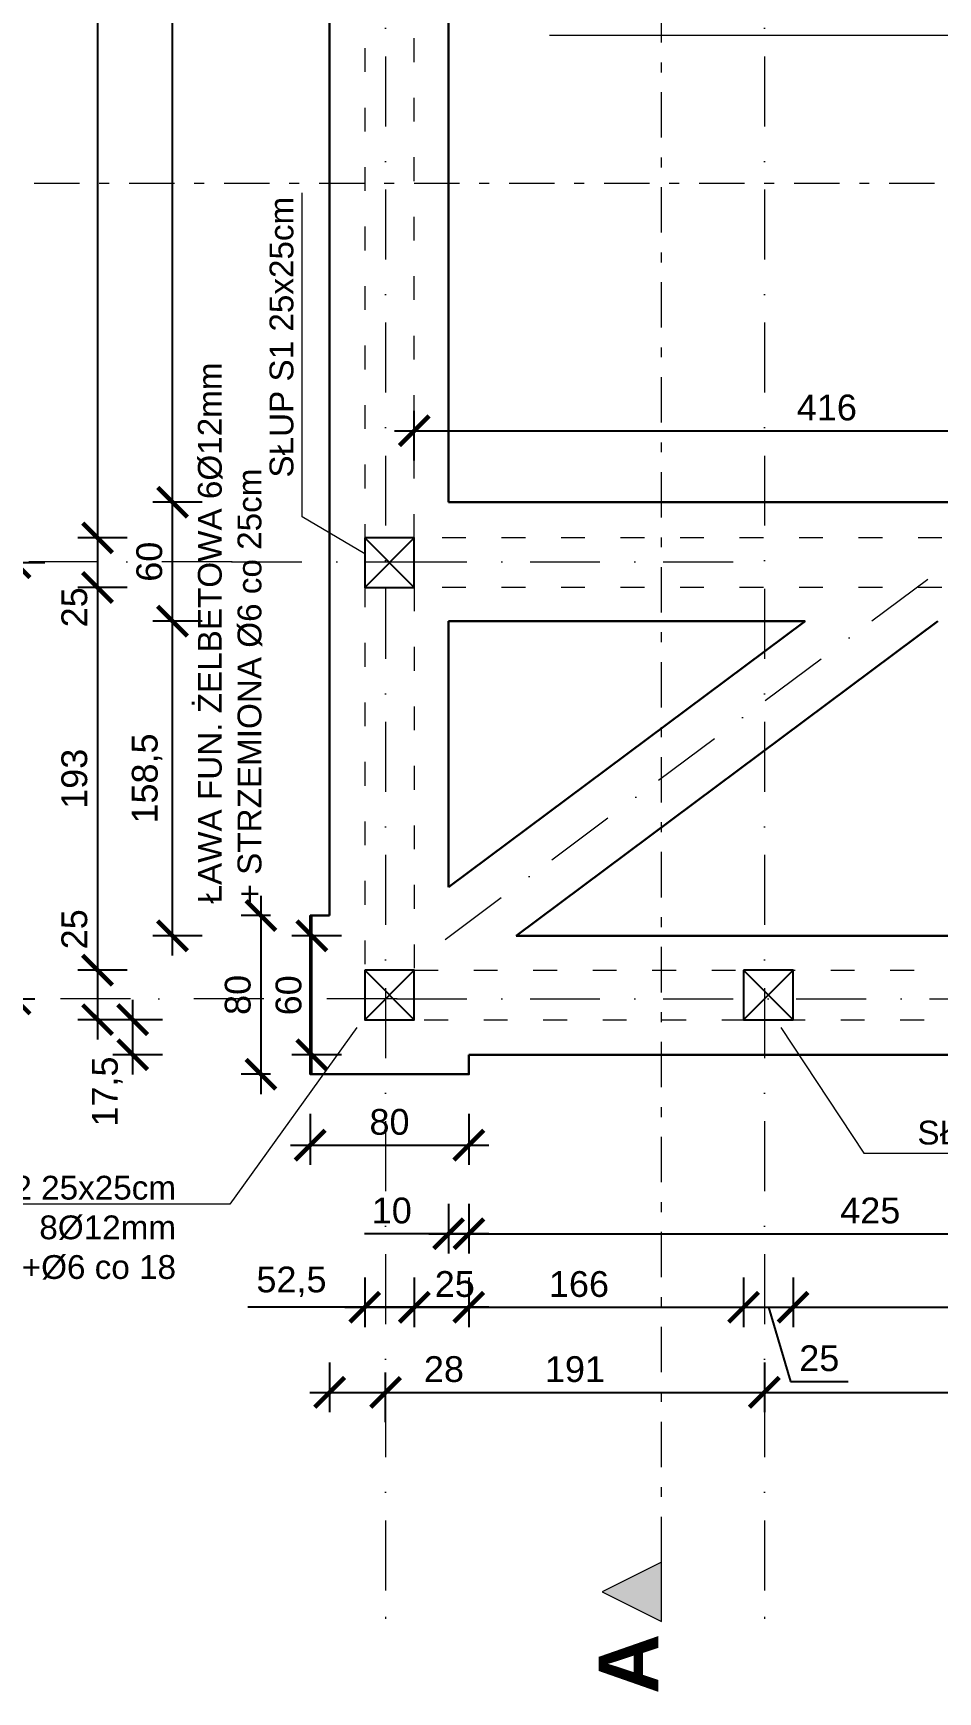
# Model space of a CAD drawing. Header units: millimetres. Extents: x 4647 to 73915, y -13612 to -8141.
# Drawn here: x 6111 to 6567, y -11714 to -10878 of the extents above; entities that cross this region are included whole.
import ezdxf
from ezdxf.enums import TextEntityAlignment as Align

# ---------------------------------------------------------------- set-up
doc = ezdxf.new("R2010")
doc.units = ezdxf.units.MM
for name, pattern in [('ACAD_ISO03W100', [30, 12, -18]), ('Kropki i Kreski', [67.027776, 35.277777, -17.638888, 0, -14.111111]), ('Przerywana podwójnie', [47.9, 22.9, -10, 5, -10])]:
    doc.linetypes.add(name, pattern=pattern)
for name, color, linetype, lineweight in [('a_beton_c', 3, 'ACAD_ISO03W100', 25), ('a_murowane_b', 20, 'Continuous', 30), ('a_murowane_c', 20, 'ACAD_ISO03W100', 13), ('a_opisy', 252, 'Continuous', 9), ('a_wymiary', 250, 'Continuous', 9), ('Konstrukcja - Siatka mod_Nr_Pióra__1', 7, 'Continuous', 5), ('Konstrukcja - Siatka mod_Nr_Pióra__7', 7, 'Continuous', 35), ('Znaczniki - Przekroje_Nr_Pióra__1', 7, 'Continuous', 5)]:
    doc.layers.add(name, color=color, linetype=linetype, lineweight=lineweight)
doc.layers.add('Konstrukcja - Siatka mod', color=7, linetype='Continuous')
doc.layers.add('Znaczniki - Przekroje', color=7, linetype='Continuous')
doc.layers.add('Konstrukcja - Siatka mod_Nr_Pióra__4', color=7, linetype='Continuous', lineweight=5, true_color=0x029e21)
doc.layers.add('Znaczniki - Przekroje_Nr_Pióra__5', color=7, linetype='Continuous', lineweight=5, true_color=0x40a5ff)
doc.styles.add('GENERATED_STYLE_1', font='arialbd.ttf')
doc.styles.get("Standard").update_dxf_attribs({"font": 'arial.ttf'})
doc.dimstyles.new('1-100', dxfattribs={"dimtxt": 13, "dimasz": 15, "dimexe": 10, "dimexo": 20, "dimgap": 5, "dimtad": 1, "dimdec": 1, "dimrnd": 0.5, "dimtxsty": 'Standard', "dimblk": 'ARCHTICK', "dimcen": 0.09, "dimdle": 10, "dimadec": 0, "dimazin": 0, "dimtfac": 1, "dimtdec": 1, "dimtofl": 0, "dimtmove": 0, "dimatfit": 3, "dimfxl": 10, "dimfxlon": 1, "dimtolj": 1, "dimtzin": 0, "dimarcsym": 0})

# ---------------------------------------------------------------- blocks, each defined once
blk = doc.blocks.new('Standardowy znacznik siatki_2')
at = {"layer": 'Konstrukcja - Siatka mod_Nr_Pióra__4', "linetype": 'Kropki i Kreski'}
for q in [(1533.18, 0), (0, 0)]:
    blk.add_line((268.51, 0), q, dxfattribs=at)
blk.add_point((268.51, 0), dxfattribs=at)
blk.add_point((268.51, 0), dxfattribs=at)
at = {"layer": 'Konstrukcja - Siatka mod_Nr_Pióra__1', "style": 'GENERATED_STYLE_1'}
blk.add_attdef('AC_MarkerText_1', text='', height=18, dxfattribs=at).set_placement((-28.89, -13.29), align=Align.BOTTOM_LEFT)
blk = doc.blocks.new('Standardowy znacznik siatki_3')
at = {"layer": 'Konstrukcja - Siatka mod_Nr_Pióra__4', "linetype": 'Kropki i Kreski'}
for p, q in [((1, 0), (1660.6, 0)), ((1660.6, 0), (1661.6, 0))]:
    blk.add_line(p, q, dxfattribs=at)
at = {"layer": 'Konstrukcja - Siatka mod_Nr_Pióra__1', "style": 'GENERATED_STYLE_1'}
blk.add_attdef('AC_MarkerText_1', text='', height=18, rotation=90, dxfattribs=at).set_placement((-6.71, -6.83), align=Align.BOTTOM_LEFT)
blk = doc.blocks.new('Standardowy znacznik siatki_7')
at = {"layer": 'Konstrukcja - Siatka mod_Nr_Pióra__4', "linetype": 'Kropki i Kreski'}
for p, q in [((185.28, 0), (268.51, 0)), ((268.51, 0), (453.79, 0)), ((185.28, 0), (0, 0))]:
    blk.add_line(p, q, dxfattribs=at)
blk.add_point((185.28, 0), dxfattribs=at)
blk.add_point((185.28, 0), dxfattribs=at)
at = {"layer": 'Konstrukcja - Siatka mod_Nr_Pióra__7', "linetype": 'Continuous'}
blk.add_circle((-20, 0), 20, dxfattribs=at)
at = {"layer": 'Konstrukcja - Siatka mod_Nr_Pióra__1', "style": 'GENERATED_STYLE_1'}
blk.add_attdef('AC_MarkerText_1', text='', height=18, dxfattribs=at).set_placement((-28.23, -13.29), align=Align.BOTTOM_LEFT)
blk = doc.blocks.new('Standardowy znacznik siatki_8')
at = {"layer": 'Konstrukcja - Siatka mod_Nr_Pióra__4', "linetype": 'Kropki i Kreski'}
for p, q in [((1, 0), (1660.6, 0)), ((1660.6, 0), (1661.6, 0))]:
    blk.add_line(p, q, dxfattribs=at)
at = {"layer": 'Konstrukcja - Siatka mod_Nr_Pióra__1', "style": 'GENERATED_STYLE_1'}
blk.add_attdef('AC_MarkerText_1', text='', height=18, rotation=90, dxfattribs=at).set_placement((-6.71, -6.83), align=Align.BOTTOM_LEFT)
blk = doc.blocks.new('Płaszczyzna odcinająca_4', base_point=(8702.45, 399.4))
at = {"layer": 'Znaczniki - Przekroje_Nr_Pióra__5', "linetype": 'Przerywana podwójnie'}
blk.add_line((8717.45, 399.4), (10112.88, 399.4), dxfattribs=at)
blk = doc.blocks.new('Płaszczyzna odcinająca_1', base_point=(9081.75, -311.12))
at = {"layer": 'Znaczniki - Przekroje_Nr_Pióra__1', "linetype": 'Continuous'}
blk.add_hatch(color=256, dxfattribs=at).paths.add_polyline_path([(9081.75, -326.12), (9081.75, -296.12), (9051.75, -311.12)], flags=0)
for p, q in [((9081.75, -296.12), (9051.75, -311.12)), ((9081.75, -326.12), (9081.75, -296.12)), ((9051.75, -311.12), (9081.75, -326.12))]:
    blk.add_line(p, q, dxfattribs=at)
at = {"layer": 'Znaczniki - Przekroje_Nr_Pióra__5', "linetype": 'Przerywana podwójnie'}
blk.add_line((9081.75, -296.12), (9081.75, 972.49), dxfattribs=at)
at = {"layer": 'Znaczniki - Przekroje_Nr_Pióra__1', "linetype": 'Continuous', "insert": (9080.04, -362.55), "char_height": 30, "attachment_point": 7, "rotation": 90, "style": 'GENERATED_STYLE_1'}
blk.add_mtext('{A}', dxfattribs=at)
blk = doc.blocks.new('_ArchTick')
at = {"color": 0, "linetype": 'ByBlock', "const_width": 0.15}
blk.add_lwpolyline([(-0.5, -0.5), (0.5, 0.5)], dxfattribs=at)
blk = doc.blocks.new('*D556')
at = {"layer": 'a_wymiary', "color": 0, "lineweight": -2, "transparency": 16777216}
for p, q in [((6320.71, -11468.18), (6320.71, -11493.18)), ((6330.91, -11468.18), (6330.91, -11493.18)), ((6320.71, -11483.18), (6278.36, -11483.18)), ((6340.91, -11483.18), (6320.71, -11483.18))]:
    blk.add_line(p, q, dxfattribs=at)
at = {"layer": 'DEFPOINTS', "color": 0, "transparency": 16777216}
for p in [(6320.71, -11308.43), (6330.91, -11392.93), (6320.71, -11483.18)]:
    blk.add_point(p, dxfattribs=at)
at = {"layer": 'a_wymiary', "color": 0, "lineweight": -2, "transparency": 16777216, "xscale": 15, "yscale": 15, "zscale": 15, "rotation": 180}
blk.add_blockref('_ArchTick', (6320.71, -11483.18), dxfattribs=at)
at = {"layer": 'a_wymiary', "color": 0, "lineweight": -2, "transparency": 16777216, "xscale": 15, "yscale": 15, "zscale": 15}
blk.add_blockref('_ArchTick', (6330.91, -11483.18), dxfattribs=at)
at = {"layer": 'a_wymiary', "color": 0, "transparency": 16777216, "insert": (6292.04, -11471.54), "char_height": 13, "attachment_point": 5}
blk.add_mtext('\\A1;10', dxfattribs=at)
blk = doc.blocks.new('*D557')
at = {"layer": 'a_wymiary', "color": 0, "lineweight": -2, "transparency": 16777216}
for p, q in [((6320.71, -11468.18), (6320.71, -11493.18)), ((6745.91, -11468.18), (6745.91, -11493.18)), ((6310.71, -11483.18), (6755.91, -11483.18))]:
    blk.add_line(p, q, dxfattribs=at)
at = {"layer": 'DEFPOINTS', "color": 0, "transparency": 16777216}
for p in [(6320.71, -11308.43), (6745.91, -11332.93), (6745.91, -11483.18)]:
    blk.add_point(p, dxfattribs=at)
at = {"layer": 'a_wymiary', "color": 0, "lineweight": -2, "transparency": 16777216, "xscale": 15, "yscale": 15, "zscale": 15, "rotation": 180}
blk.add_blockref('_ArchTick', (6320.71, -11483.18), dxfattribs=at)
at = {"layer": 'a_wymiary', "color": 0, "lineweight": -2, "transparency": 16777216, "xscale": 15, "yscale": 15, "zscale": 15}
blk.add_blockref('_ArchTick', (6745.91, -11483.18), dxfattribs=at)
at = {"layer": 'a_wymiary', "color": 0, "transparency": 16777216, "insert": (6533.31, -11471.54), "char_height": 13, "attachment_point": 5}
blk.add_mtext('\\A1;425', dxfattribs=at)
blk = doc.blocks.new('*D563')
at = {"layer": 'a_wymiary', "color": 0, "lineweight": -2, "transparency": 16777216}
for p, q in [((6260.71, -11548.18), (6260.71, -11573.18)), ((6288.91, -11578.18), (6288.91, -11553.18)), ((6250.71, -11563.18), (6288.91, -11563.18)), ((6288.91, -11563.18), (6332.79, -11563.18))]:
    blk.add_line(p, q, dxfattribs=at)
at = {"layer": 'DEFPOINTS', "color": 0, "transparency": 16777216}
for p in [(6260.71, -11432.93), (6288.91, -11563.18), (6288.91, -11677.33)]:
    blk.add_point(p, dxfattribs=at)
at = {"layer": 'a_wymiary', "color": 0, "lineweight": -2, "transparency": 16777216, "xscale": 15, "yscale": 15, "zscale": 15, "rotation": 180}
blk.add_blockref('_ArchTick', (6260.71, -11563.18), dxfattribs=at)
at = {"layer": 'a_wymiary', "color": 0, "lineweight": -2, "transparency": 16777216, "xscale": 15, "yscale": 15, "zscale": 15}
blk.add_blockref('_ArchTick', (6288.91, -11563.18), dxfattribs=at)
at = {"layer": 'a_wymiary', "color": 0, "transparency": 16777216, "insert": (6318.35, -11551.54), "char_height": 13, "attachment_point": 5}
blk.add_mtext('\\A1;28', dxfattribs=at)
blk = doc.blocks.new('*D564')
at = {"layer": 'a_wymiary', "color": 0, "lineweight": -2, "transparency": 16777216}
for p, q in [((6479.92, -11548.18), (6479.92, -11573.18)), ((6288.91, -11578.18), (6288.91, -11553.18)), ((6278.91, -11563.18), (6489.92, -11563.18))]:
    blk.add_line(p, q, dxfattribs=at)
at = {"layer": 'DEFPOINTS', "color": 0, "transparency": 16777216}
for p in [(6479.92, -11402.73), (6479.92, -11563.18), (6288.91, -11677.33)]:
    blk.add_point(p, dxfattribs=at)
at = {"layer": 'a_wymiary', "color": 0, "lineweight": -2, "transparency": 16777216, "xscale": 15, "yscale": 15, "zscale": 15, "rotation": 180}
blk.add_blockref('_ArchTick', (6288.91, -11563.18), dxfattribs=at)
at = {"layer": 'a_wymiary', "color": 0, "lineweight": -2, "transparency": 16777216, "xscale": 15, "yscale": 15, "zscale": 15}
blk.add_blockref('_ArchTick', (6479.92, -11563.18), dxfattribs=at)
at = {"layer": 'a_wymiary', "color": 0, "transparency": 16777216, "insert": (6384.42, -11551.54), "char_height": 13, "attachment_point": 5}
blk.add_mtext('\\A1;191', dxfattribs=at)
blk = doc.blocks.new('*D565')
at = {"layer": 'a_wymiary', "color": 0, "lineweight": -2, "transparency": 16777216}
for p, q in [((6479.92, -11548.18), (6479.92, -11573.18)), ((6775.92, -11548.18), (6775.92, -11573.18)), ((6469.92, -11563.18), (6785.92, -11563.18))]:
    blk.add_line(p, q, dxfattribs=at)
at = {"layer": 'DEFPOINTS', "color": 0, "transparency": 16777216}
for p in [(6479.92, -11402.73), (6775.92, -11402.73), (6775.92, -11563.18)]:
    blk.add_point(p, dxfattribs=at)
at = {"layer": 'a_wymiary', "color": 0, "lineweight": -2, "transparency": 16777216, "xscale": 15, "yscale": 15, "zscale": 15, "rotation": 180}
blk.add_blockref('_ArchTick', (6479.92, -11563.18), dxfattribs=at)
at = {"layer": 'a_wymiary', "color": 0, "lineweight": -2, "transparency": 16777216, "xscale": 15, "yscale": 15, "zscale": 15}
blk.add_blockref('_ArchTick', (6775.92, -11563.18), dxfattribs=at)
at = {"layer": 'a_wymiary', "color": 0, "transparency": 16777216, "insert": (6627.92, -11551.54), "char_height": 13, "attachment_point": 5}
blk.add_mtext('\\A1;296', dxfattribs=at)
blk = doc.blocks.new('*D570')
at = {"layer": 'a_wymiary', "color": 0, "lineweight": -2, "transparency": 16777216}
for p, q in [((6278.41, -11505.27), (6278.41, -11530.27)), ((6330.91, -11505.27), (6330.91, -11530.27)), ((6278.41, -11520.27), (6219.55, -11520.27)), ((6340.91, -11520.27), (6278.41, -11520.27))]:
    blk.add_line(p, q, dxfattribs=at)
at = {"layer": 'DEFPOINTS', "color": 0, "transparency": 16777216}
for p in [(6278.41, -11375.23), (6330.91, -11392.93), (6278.41, -11520.27)]:
    blk.add_point(p, dxfattribs=at)
at = {"layer": 'a_wymiary', "color": 0, "lineweight": -2, "transparency": 16777216, "xscale": 15, "yscale": 15, "zscale": 15, "rotation": 180}
blk.add_blockref('_ArchTick', (6278.41, -11520.27), dxfattribs=at)
at = {"layer": 'a_wymiary', "color": 0, "lineweight": -2, "transparency": 16777216, "xscale": 15, "yscale": 15, "zscale": 15}
blk.add_blockref('_ArchTick', (6330.91, -11520.27), dxfattribs=at)
at = {"layer": 'a_wymiary', "color": 0, "transparency": 16777216, "insert": (6241.48, -11507.46), "char_height": 13, "attachment_point": 5}
blk.add_mtext('\\A1;52,5', dxfattribs=at)
blk = doc.blocks.new('*D571')
at = {"layer": 'a_wymiary', "color": 0, "lineweight": -2, "transparency": 16777216}
for p, q in [((6278.41, -11505.27), (6278.41, -11530.27)), ((6303.41, -11505.27), (6303.41, -11530.27)), ((6268.41, -11520.27), (6313.41, -11520.27))]:
    blk.add_line(p, q, dxfattribs=at)
at = {"layer": 'DEFPOINTS', "color": 0, "transparency": 16777216}
for p in [(6278.41, -11375.23), (6303.41, -11375.23), (6303.41, -11520.27)]:
    blk.add_point(p, dxfattribs=at)
at = {"layer": 'a_wymiary', "color": 0, "lineweight": -2, "transparency": 16777216, "xscale": 15, "yscale": 15, "zscale": 15, "rotation": 180}
blk.add_blockref('_ArchTick', (6278.41, -11520.27), dxfattribs=at)
at = {"layer": 'a_wymiary', "color": 0, "lineweight": -2, "transparency": 16777216, "xscale": 15, "yscale": 15, "zscale": 15}
blk.add_blockref('_ArchTick', (6303.41, -11520.27), dxfattribs=at)
at = {"layer": 'a_wymiary', "color": 0, "transparency": 16777216, "insert": (6323.82, -11508.63), "char_height": 13, "attachment_point": 5}
blk.add_mtext('\\A1;25', dxfattribs=at)
blk = doc.blocks.new('*D572')
at = {"layer": 'a_wymiary', "color": 0, "lineweight": -2, "transparency": 16777216}
for p, q in [((6303.41, -11505.27), (6303.41, -11530.27)), ((6469.42, -11505.27), (6469.42, -11530.27)), ((6293.41, -11520.27), (6479.42, -11520.27))]:
    blk.add_line(p, q, dxfattribs=at)
at = {"layer": 'DEFPOINTS', "color": 0, "transparency": 16777216}
for p in [(6303.41, -11375.23), (6469.42, -11375.23), (6469.42, -11520.27)]:
    blk.add_point(p, dxfattribs=at)
at = {"layer": 'a_wymiary', "color": 0, "lineweight": -2, "transparency": 16777216, "xscale": 15, "yscale": 15, "zscale": 15, "rotation": 180}
blk.add_blockref('_ArchTick', (6303.41, -11520.27), dxfattribs=at)
at = {"layer": 'a_wymiary', "color": 0, "lineweight": -2, "transparency": 16777216, "xscale": 15, "yscale": 15, "zscale": 15}
blk.add_blockref('_ArchTick', (6469.42, -11520.27), dxfattribs=at)
at = {"layer": 'a_wymiary', "color": 0, "transparency": 16777216, "insert": (6386.42, -11508.63), "char_height": 13, "attachment_point": 5}
blk.add_mtext('\\A1;166', dxfattribs=at)
blk = doc.blocks.new('*D573')
at = {"layer": 'a_wymiary', "color": 0, "lineweight": -2, "transparency": 16777216}
for p, q in [((6469.42, -11505.27), (6469.42, -11530.27)), ((6494.42, -11505.27), (6494.42, -11530.27)), ((6459.42, -11520.27), (6504.42, -11520.27)), ((6481.92, -11520.27), (6493.14, -11557.68)), ((6493.14, -11557.68), (6522.08, -11557.68))]:
    blk.add_line(p, q, dxfattribs=at)
at = {"layer": 'DEFPOINTS', "color": 0, "transparency": 16777216}
for p in [(6469.42, -11375.23), (6494.42, -11375.23), (6494.42, -11520.27)]:
    blk.add_point(p, dxfattribs=at)
at = {"layer": 'a_wymiary', "color": 0, "lineweight": -2, "transparency": 16777216, "xscale": 15, "yscale": 15, "zscale": 15, "rotation": 180}
blk.add_blockref('_ArchTick', (6469.42, -11520.27), dxfattribs=at)
at = {"layer": 'a_wymiary', "color": 0, "lineweight": -2, "transparency": 16777216, "xscale": 15, "yscale": 15, "zscale": 15}
blk.add_blockref('_ArchTick', (6494.42, -11520.27), dxfattribs=at)
at = {"layer": 'a_wymiary', "color": 0, "transparency": 16777216, "insert": (6507.61, -11546.05), "char_height": 13, "attachment_point": 5}
blk.add_mtext('\\A1;25', dxfattribs=at)
blk = doc.blocks.new('*D574')
at = {"layer": 'a_wymiary', "color": 0, "lineweight": -2, "transparency": 16777216}
for p, q in [((6494.42, -11505.27), (6494.42, -11530.27)), ((6763.42, -11505.27), (6763.42, -11530.27)), ((6484.42, -11520.27), (6773.42, -11520.27))]:
    blk.add_line(p, q, dxfattribs=at)
at = {"layer": 'DEFPOINTS', "color": 0, "transparency": 16777216}
for p in [(6494.42, -11375.23), (6763.42, -11375.23), (6763.42, -11520.27)]:
    blk.add_point(p, dxfattribs=at)
at = {"layer": 'a_wymiary', "color": 0, "lineweight": -2, "transparency": 16777216, "xscale": 15, "yscale": 15, "zscale": 15, "rotation": 180}
blk.add_blockref('_ArchTick', (6494.42, -11520.27), dxfattribs=at)
at = {"layer": 'a_wymiary', "color": 0, "lineweight": -2, "transparency": 16777216, "xscale": 15, "yscale": 15, "zscale": 15}
blk.add_blockref('_ArchTick', (6763.42, -11520.27), dxfattribs=at)
at = {"layer": 'a_wymiary', "color": 0, "transparency": 16777216, "insert": (6628.92, -11508.63), "char_height": 13, "attachment_point": 5}
blk.add_mtext('\\A1;269', dxfattribs=at)
blk = doc.blocks.new('*D616')
at = {"layer": 'a_wymiary', "color": 0, "lineweight": -2, "transparency": 16777216}
for p, q in [((6251.71, -11402.93), (6251.71, -11322.93)), ((6266.71, -11332.93), (6241.71, -11332.93)), ((6266.71, -11392.93), (6241.71, -11392.93))]:
    blk.add_line(p, q, dxfattribs=at)
at = {"layer": 'DEFPOINTS', "color": 0, "transparency": 16777216}
for p in [(6251.71, -11332.93), (6354.76, -11332.93), (6330.91, -11392.93)]:
    blk.add_point(p, dxfattribs=at)
at = {"layer": 'a_wymiary', "color": 0, "lineweight": -2, "transparency": 16777216, "xscale": 15, "yscale": 15, "zscale": 15}
for p, rotation in [((6251.71, -11332.93), 90), ((6251.71, -11392.93), 270)]:
    blk.add_blockref('_ArchTick', p, dxfattribs=dict(at, rotation=rotation))
at = {"layer": 'a_wymiary', "color": 0, "transparency": 16777216, "insert": (6240.07, -11362.93), "char_height": 13, "attachment_point": 5, "rotation": 90}
blk.add_mtext('\\A1;60', dxfattribs=at)
blk = doc.blocks.new('*D617')
at = {"layer": 'a_wymiary', "color": 0, "lineweight": -2, "transparency": 16777216}
for p, q in [((6181.51, -11342.93), (6181.51, -11164.24)), ((6196.51, -11174.24), (6171.51, -11174.24)), ((6196.51, -11332.93), (6171.51, -11332.93))]:
    blk.add_line(p, q, dxfattribs=at)
at = {"layer": 'DEFPOINTS', "color": 0, "transparency": 16777216}
for p in [(6181.51, -11174.24), (6320.71, -11174.24), (6354.76, -11332.93)]:
    blk.add_point(p, dxfattribs=at)
at = {"layer": 'a_wymiary', "color": 0, "lineweight": -2, "transparency": 16777216, "xscale": 15, "yscale": 15, "zscale": 15}
for p, rotation in [((6181.51, -11174.24), 90), ((6181.51, -11332.93), 270)]:
    blk.add_blockref('_ArchTick', p, dxfattribs=dict(at, rotation=rotation))
at = {"layer": 'a_wymiary', "color": 0, "transparency": 16777216, "insert": (6168.7, -11253.58), "char_height": 13, "attachment_point": 5, "rotation": 90}
blk.add_mtext('\\A1;158,5', dxfattribs=at)
blk = doc.blocks.new('*D618')
at = {"layer": 'a_wymiary', "color": 0, "lineweight": -2, "transparency": 16777216}
for p, q in [((6181.51, -11184.24), (6181.51, -11104.24)), ((6196.51, -11114.24), (6171.51, -11114.24)), ((6196.51, -11174.24), (6171.51, -11174.24))]:
    blk.add_line(p, q, dxfattribs=at)
at = {"layer": 'DEFPOINTS', "color": 0, "transparency": 16777216}
for p in [(6181.51, -11114.24), (6320.71, -11114.24), (6320.71, -11174.24)]:
    blk.add_point(p, dxfattribs=at)
at = {"layer": 'a_wymiary', "color": 0, "lineweight": -2, "transparency": 16777216, "xscale": 15, "yscale": 15, "zscale": 15}
for p, rotation in [((6181.51, -11114.24), 90), ((6181.51, -11174.24), 270)]:
    blk.add_blockref('_ArchTick', p, dxfattribs=dict(at, rotation=rotation))
at = {"layer": 'a_wymiary', "color": 0, "transparency": 16777216, "insert": (6169.87, -11144.24), "char_height": 13, "attachment_point": 5, "rotation": 90}
blk.add_mtext('\\A1;60', dxfattribs=at)
blk = doc.blocks.new('*D619')
at = {"layer": 'a_wymiary', "color": 0, "lineweight": -2, "transparency": 16777216}
for p, q in [((6181.51, -11124.24), (6181.51, -10437.53)), ((6196.51, -10447.53), (6171.51, -10447.53)), ((6196.51, -11114.24), (6171.51, -11114.24))]:
    blk.add_line(p, q, dxfattribs=at)
at = {"layer": 'DEFPOINTS', "color": 0, "transparency": 16777216}
for p in [(6181.51, -10447.53), (6354.76, -10447.53), (6320.71, -11114.24)]:
    blk.add_point(p, dxfattribs=at)
at = {"layer": 'a_wymiary', "color": 0, "lineweight": -2, "transparency": 16777216, "xscale": 15, "yscale": 15, "zscale": 15}
for p, rotation in [((6181.51, -10447.53), 90), ((6181.51, -11114.24), 270)]:
    blk.add_blockref('_ArchTick', p, dxfattribs=dict(at, rotation=rotation))
at = {"layer": 'a_wymiary', "color": 0, "transparency": 16777216, "insert": (6168.7, -10780.88), "char_height": 13, "attachment_point": 5, "rotation": 90}
blk.add_mtext('\\A1;666,5', dxfattribs=at)
blk = doc.blocks.new('*D623')
at = {"layer": 'a_wymiary', "color": 0, "lineweight": -2, "transparency": 16777216}
for p, q in [((6143.71, -10420.23), (6143.71, -11142.23)), ((6158.71, -10430.23), (6133.71, -10430.23)), ((6158.71, -11132.23), (6133.71, -11132.23))]:
    blk.add_line(p, q, dxfattribs=at)
at = {"layer": 'DEFPOINTS', "color": 0, "transparency": 16777216}
for p in [(6278.41, -10430.23), (6143.71, -11132.23), (6278.41, -11132.23)]:
    blk.add_point(p, dxfattribs=at)
at = {"layer": 'a_wymiary', "color": 0, "lineweight": -2, "transparency": 16777216, "xscale": 15, "yscale": 15, "zscale": 15}
for p, rotation in [((6143.71, -10430.23), 90), ((6143.71, -11132.23), 270)]:
    blk.add_blockref('_ArchTick', p, dxfattribs=dict(at, rotation=rotation))
at = {"layer": 'a_wymiary', "color": 0, "transparency": 16777216, "insert": (6132.07, -10781.23), "char_height": 13, "attachment_point": 5, "rotation": 90}
blk.add_mtext('\\A1;702', dxfattribs=at)
blk = doc.blocks.new('*D624')
at = {"layer": 'a_wymiary', "color": 0, "lineweight": -2, "transparency": 16777216}
for p, q in [((6143.71, -11122.23), (6143.71, -11167.23)), ((6158.71, -11132.23), (6133.71, -11132.23)), ((6158.71, -11157.23), (6133.71, -11157.23))]:
    blk.add_line(p, q, dxfattribs=at)
at = {"layer": 'DEFPOINTS', "color": 0, "transparency": 16777216}
for p in [(6278.41, -11132.23), (6143.71, -11157.23), (6278.41, -11157.23)]:
    blk.add_point(p, dxfattribs=at)
at = {"layer": 'a_wymiary', "color": 0, "lineweight": -2, "transparency": 16777216, "xscale": 15, "yscale": 15, "zscale": 15}
for p, rotation in [((6143.71, -11132.23), 90), ((6143.71, -11157.23), 270)]:
    blk.add_blockref('_ArchTick', p, dxfattribs=dict(at, rotation=rotation))
at = {"layer": 'a_wymiary', "color": 0, "transparency": 16777216, "insert": (6132.07, -11167.23), "char_height": 13, "attachment_point": 5, "rotation": 90}
blk.add_mtext('\\A1;25', dxfattribs=at)
blk = doc.blocks.new('*D625')
at = {"layer": 'a_wymiary', "color": 0, "lineweight": -2, "transparency": 16777216}
for p, q in [((6143.71, -11147.23), (6143.71, -11360.23)), ((6158.71, -11157.23), (6133.71, -11157.23)), ((6158.71, -11350.23), (6133.71, -11350.23))]:
    blk.add_line(p, q, dxfattribs=at)
at = {"layer": 'DEFPOINTS', "color": 0, "transparency": 16777216}
for p in [(6278.41, -11157.23), (6143.71, -11350.23), (6278.41, -11350.23)]:
    blk.add_point(p, dxfattribs=at)
at = {"layer": 'a_wymiary', "color": 0, "lineweight": -2, "transparency": 16777216, "xscale": 15, "yscale": 15, "zscale": 15}
for p, rotation in [((6143.71, -11157.23), 90), ((6143.71, -11350.23), 270)]:
    blk.add_blockref('_ArchTick', p, dxfattribs=dict(at, rotation=rotation))
at = {"layer": 'a_wymiary', "color": 0, "transparency": 16777216, "insert": (6132.07, -11253.73), "char_height": 13, "attachment_point": 5, "rotation": 90}
blk.add_mtext('\\A1;193', dxfattribs=at)
blk = doc.blocks.new('*D626')
at = {"layer": 'a_wymiary', "color": 0, "lineweight": -2, "transparency": 16777216}
for p, q in [((6143.71, -11340.23), (6143.71, -11385.23)), ((6158.71, -11350.23), (6133.71, -11350.23)), ((6158.71, -11375.23), (6133.71, -11375.23))]:
    blk.add_line(p, q, dxfattribs=at)
at = {"layer": 'DEFPOINTS', "color": 0, "transparency": 16777216}
for p in [(6278.41, -11350.23), (6143.71, -11375.23), (6278.41, -11375.23)]:
    blk.add_point(p, dxfattribs=at)
at = {"layer": 'a_wymiary', "color": 0, "lineweight": -2, "transparency": 16777216, "xscale": 15, "yscale": 15, "zscale": 15}
for p, rotation in [((6143.71, -11350.23), 90), ((6143.71, -11375.23), 270)]:
    blk.add_blockref('_ArchTick', p, dxfattribs=dict(at, rotation=rotation))
at = {"layer": 'a_wymiary', "color": 0, "transparency": 16777216, "insert": (6132.07, -11329.63), "char_height": 13, "attachment_point": 5, "rotation": 90}
blk.add_mtext('\\A1;25', dxfattribs=at)
blk = doc.blocks.new('*D627')
at = {"layer": 'a_wymiary', "color": 0, "lineweight": -2, "transparency": 16777216}
for p, q in [((6161.41, -11365.23), (6161.41, -11402.93)), ((6176.41, -11375.23), (6151.41, -11375.23)), ((6176.41, -11392.93), (6151.41, -11392.93))]:
    blk.add_line(p, q, dxfattribs=at)
at = {"layer": 'DEFPOINTS', "color": 0, "transparency": 16777216}
for p in [(6278.41, -11375.23), (6161.41, -11392.93), (6330.91, -11392.93)]:
    blk.add_point(p, dxfattribs=at)
at = {"layer": 'a_wymiary', "color": 0, "lineweight": -2, "transparency": 16777216, "xscale": 15, "yscale": 15, "zscale": 15}
for p, rotation in [((6161.41, -11375.23), 90), ((6161.41, -11392.93), 270)]:
    blk.add_blockref('_ArchTick', p, dxfattribs=dict(at, rotation=rotation))
at = {"layer": 'a_wymiary', "color": 0, "transparency": 16777216, "insert": (6148.59, -11411.48), "char_height": 13, "attachment_point": 5, "rotation": 90}
blk.add_mtext('\\A1;17,5', dxfattribs=at)
blk = doc.blocks.new('*D629')
at = {"layer": 'a_wymiary', "color": 0, "lineweight": -2, "transparency": 16777216}
for p, q in [((6102.11, -10405.73), (6102.11, -11154.73)), ((6087.11, -10415.73), (6112.11, -10415.73)), ((6117.11, -11144.73), (6092.11, -11144.73))]:
    blk.add_line(p, q, dxfattribs=at)
at = {"layer": 'DEFPOINTS', "color": 0, "transparency": 16777216}
for p in [(6026.12, -10415.73), (6102.11, -11144.73), (6278.41, -11144.73)]:
    blk.add_point(p, dxfattribs=at)
at = {"layer": 'a_wymiary', "color": 0, "lineweight": -2, "transparency": 16777216, "xscale": 15, "yscale": 15, "zscale": 15}
for p, rotation in [((6102.11, -10415.73), 90), ((6102.11, -11144.73), 270)]:
    blk.add_blockref('_ArchTick', p, dxfattribs=dict(at, rotation=rotation))
at = {"layer": 'a_wymiary', "color": 0, "transparency": 16777216, "insert": (6090.47, -10780.23), "char_height": 13, "attachment_point": 5, "rotation": 90}
blk.add_mtext('\\A1;729', dxfattribs=at)
blk = doc.blocks.new('*D630')
at = {"layer": 'a_wymiary', "color": 0, "lineweight": -2, "transparency": 16777216}
for p, q in [((6102.11, -11134.73), (6102.11, -11374.73)), ((6117.11, -11144.73), (6092.11, -11144.73)), ((6087.11, -11364.73), (6112.11, -11364.73))]:
    blk.add_line(p, q, dxfattribs=at)
at = {"layer": 'DEFPOINTS', "color": 0, "transparency": 16777216}
for p in [(6278.41, -11144.73), (6026.12, -11364.73), (6102.11, -11364.73)]:
    blk.add_point(p, dxfattribs=at)
at = {"layer": 'a_wymiary', "color": 0, "lineweight": -2, "transparency": 16777216, "xscale": 15, "yscale": 15, "zscale": 15}
for p, rotation in [((6102.11, -11144.73), 90), ((6102.11, -11364.73), 270)]:
    blk.add_blockref('_ArchTick', p, dxfattribs=dict(at, rotation=rotation))
at = {"layer": 'a_wymiary', "color": 0, "transparency": 16777216, "insert": (6090.47, -11254.73), "char_height": 13, "attachment_point": 5, "rotation": 90}
blk.add_mtext('\\A1;220', dxfattribs=at)
blk = doc.blocks.new('*D638')
at = {"layer": 'a_wymiary', "color": 0, "lineweight": -2, "transparency": 16777216}
for p, q in [((6303.41, -11093.17), (6303.41, -11068.17)), ((6719.41, -11093.17), (6719.41, -11068.17)), ((6293.41, -11078.17), (6729.41, -11078.17))]:
    blk.add_line(p, q, dxfattribs=at)
at = {"layer": 'DEFPOINTS', "color": 0, "transparency": 16777216}
for p in [(6719.41, -11078.17), (6303.41, -11157.23), (6719.41, -11157.23)]:
    blk.add_point(p, dxfattribs=at)
at = {"layer": 'a_wymiary', "color": 0, "lineweight": -2, "transparency": 16777216, "xscale": 15, "yscale": 15, "zscale": 15, "rotation": 180}
blk.add_blockref('_ArchTick', (6303.41, -11078.17), dxfattribs=at)
at = {"layer": 'a_wymiary', "color": 0, "lineweight": -2, "transparency": 16777216, "xscale": 15, "yscale": 15, "zscale": 15}
blk.add_blockref('_ArchTick', (6719.41, -11078.17), dxfattribs=at)
at = {"layer": 'a_wymiary', "color": 0, "transparency": 16777216, "insert": (6511.41, -11066.53), "char_height": 13, "attachment_point": 5}
blk.add_mtext('\\A1;416', dxfattribs=at)
blk = doc.blocks.new('*D878')
at = {"layer": 'a_wymiary', "color": 0, "lineweight": -2, "transparency": 16777216}
for p, q in [((6250.91, -11422.73), (6250.91, -11448.49)), ((6330.91, -11422.73), (6330.91, -11448.49)), ((6240.91, -11438.49), (6340.91, -11438.49))]:
    blk.add_line(p, q, dxfattribs=at)
at = {"layer": 'DEFPOINTS', "color": 0, "transparency": 16777216}
for p in [(6250.91, -11402.73), (6330.91, -11402.73), (6330.91, -11438.49)]:
    blk.add_point(p, dxfattribs=at)
at = {"layer": 'a_wymiary', "color": 0, "lineweight": -2, "transparency": 16777216, "xscale": 15, "yscale": 15, "zscale": 15, "rotation": 180}
blk.add_blockref('_ArchTick', (6250.91, -11438.49), dxfattribs=at)
at = {"layer": 'a_wymiary', "color": 0, "lineweight": -2, "transparency": 16777216, "xscale": 15, "yscale": 15, "zscale": 15}
blk.add_blockref('_ArchTick', (6330.91, -11438.49), dxfattribs=at)
at = {"layer": 'a_wymiary', "color": 0, "transparency": 16777216, "insert": (6290.91, -11426.85), "char_height": 13, "attachment_point": 5}
blk.add_mtext('\\A1;80', dxfattribs=at)
blk = doc.blocks.new('*D879')
at = {"layer": 'a_wymiary', "color": 0, "lineweight": -2, "transparency": 16777216}
for p, q in [((6226.09, -11312.73), (6226.09, -11412.73)), ((6230.91, -11322.73), (6216.09, -11322.73)), ((6230.91, -11402.73), (6216.09, -11402.73))]:
    blk.add_line(p, q, dxfattribs=at)
at = {"layer": 'DEFPOINTS', "color": 0, "transparency": 16777216}
for p in [(6250.91, -11322.73), (6226.09, -11402.73), (6250.91, -11402.73)]:
    blk.add_point(p, dxfattribs=at)
at = {"layer": 'a_wymiary', "color": 0, "lineweight": -2, "transparency": 16777216, "xscale": 15, "yscale": 15, "zscale": 15}
for p, rotation in [((6226.09, -11322.73), 90), ((6226.09, -11402.73), 270)]:
    blk.add_blockref('_ArchTick', p, dxfattribs=dict(at, rotation=rotation))
at = {"layer": 'a_wymiary', "color": 0, "transparency": 16777216, "insert": (6214.45, -11362.73), "char_height": 13, "attachment_point": 5, "rotation": 90}
blk.add_mtext('\\A1;80', dxfattribs=at)

msp = doc.modelspace()

# ---------------------------------------------------------------- linework, layer by layer
at = {"layer": 'a_beton_c', "linetype": 'ByBlock'}
for points in [[(6278.41, -11132.23), (6278.41, -11157.23), (6303.41, -11157.23), (6303.42, -11132.23)], [(6278.41, -11350.23), (6278.41, -11375.23), (6303.41, -11375.23), (6303.41, -11350.23)], [(6469.42, -11350.23), (6469.42, -11375.23), (6494.42, -11375.23), (6494.42, -11350.23)]]:
    msp.add_lwpolyline(points, close=True, dxfattribs=at)
for points in [[(6278.41, -11157.23), (6303.42, -11132.23)], [(6278.41, -11132.23), (6303.41, -11157.23)], [(6278.41, -11375.23), (6303.41, -11350.23)], [(6278.41, -11350.23), (6303.41, -11375.23)], [(6469.42, -11375.23), (6494.42, -11350.23)], [(6469.42, -11350.23), (6494.42, -11375.23)]]:
    msp.add_lwpolyline(points, dxfattribs=at)
at = {"layer": 'a_murowane_b'}
for p, q in [((6580.87, -11114.24), (6320.71, -11114.24)), ((6320.71, -11174.24), (6500.49, -11174.24))]:
    msp.add_line(p, q, dxfattribs=at)
for points in [[(6330.91, -11392.93), (7568.11, -11392.93), (7568.11, -10387.53), (6260.71, -10387.53), (6260.71, -11322.73)], [(6320.71, -10472.03), (6320.71, -11114.24)], [(6320.71, -11308.43), (6500.49, -11174.24)], [(6320.71, -11174.24), (6320.71, -11308.43)], [(6354.76, -11332.93), (6567.36, -11174.24)], [(6260.71, -11322.73), (6250.91, -11322.73), (6250.91, -11402.73), (6330.91, -11402.73), (6330.91, -11392.93)], [(6354.76, -11332.93), (6745.91, -11332.93)]]:
    msp.add_lwpolyline(points, dxfattribs=at)
at = {"layer": 'a_murowane_c'}
msp.add_lwpolyline([(6278.41, -11375.23), (7550.41, -11375.23), (7550.41, -10405.23), (6278.41, -10405.23)], close=True, dxfattribs=at)
for points in [[(6719.41, -11132.23), (6303.41, -11132.23), (6303.41, -10430.23), (6763.41, -10430.23), (6763.41, -11157.23), (6763.41, -11157.23)], [(6719.41, -11157.23), (6303.41, -11157.23), (6303.41, -11350.23), (7040.41, -11350.23), (7040.41, -10430.23), (6788.41, -10430.23), (6788.41, -11157.23), (6763.41, -11157.23)]]:
    msp.add_lwpolyline(points, dxfattribs=at)
at = {"layer": 'a_opisy'}
for p, q in [((6371.61, -10878.68), (6654, -10878.68)), ((6246.83, -11121.64), (6246.83, -10958.12)), ((6278.41, -11140.3), (6246.83, -11121.64)), ((6274.41, -11379.23), (6210.36, -11468.3)), ((6488.26, -11379.23), (6529.99, -11442.57)), ((6529.99, -11442.57), (6703.04, -11442.57)), ((6210.36, -11468.3), (6032.84, -11468.3))]:
    msp.add_line(p, q, dxfattribs=at)
at = {"layer": 'Konstrukcja - Siatka mod_Nr_Pióra__4', "linetype": 'Kropki i Kreski'}
msp.add_lwpolyline([(6318.91, -11334.73), (7509.91, -10445.73)], dxfattribs=at)

# ---------------------------------------------------------------- block references
at = {"layer": 'Konstrukcja - Siatka mod', "linetype": 'Continuous', "rotation": 270}
for name, p in [('Standardowy znacznik siatki_3', (6288.91, -10015.73)), ('Standardowy znacznik siatki_8', (6479.91, -10015.73))]:
    msp.add_blockref(name, p, dxfattribs=at)
at = {"layer": 'Konstrukcja - Siatka mod', "linetype": 'Continuous'}
ref = msp.add_blockref('Standardowy znacznik siatki_7', (6026.12, -11144.24), dxfattribs=at)
ref.add_attrib('AC_MarkerText_1', 'B', dxfattribs={"linetype": 'Continuous', "height": 18, "style": 'GENERATED_STYLE_1'}).set_placement((5997.9, -11157.53), align=Align.BOTTOM_LEFT)
msp.add_blockref('Standardowy znacznik siatki_2', (6026.12, -11364.73), dxfattribs=at)
at = {"layer": 'Znaczniki - Przekroje'}
for name, p in [('Płaszczyzna odcinająca_1', (6428.09, -11663.84)), ('Płaszczyzna odcinająca_4', (6048.79, -10953.32))]:
    msp.add_blockref(name, p, dxfattribs=at)

# ---------------------------------------------------------------- texts
at = {"layer": 'a_opisy', "char_height": 12, "attachment_point": 1, "rotation": 90}
for s, insert, width in [('SŁUP S1 25x25cm', (6230.43, -11101.79), 285.6), ('ŁAWA FUN. ŻELBETOWA 6%%C12mm \\P+ STRZEMIONA %%C6 co 25cm', (6194.3, -11316.62), 526.9312)]:
    msp.add_mtext(s, dxfattribs=dict(at, insert=insert, width=width))
at = {"layer": 'a_opisy', "char_height": 12, "width": 285.6}
for s, insert, attachment_point in [('SŁUP S1 25x25cm', (6557.07, -11426.17), 1), ('SŁUP SŁ2 25x25cm\\P8%%C12mm\\P+%%C6 co 18', (6183.28, -11506.42), 9)]:
    msp.add_mtext(s, dxfattribs=dict(at, insert=insert, attachment_point=attachment_point))

# ---------------------------------------------------------------- dimensions: what is measured, and where the dimension line sits
at = {"layer": 'a_wymiary'}
for base, p1, p2, override, picture, middle in [((6102.11, -11144.73), (6026.12, -10415.73), (6278.41, -11144.73), {"dimtmove": 1, "dimfxl": 15}, '*D629', (6090.47, -10780.23)), ((6143.71, -11132.23), (6278.41, -10430.23), (6278.41, -11132.23), {"dimtmove": 1, "dimfxl": 15}, '*D623', (6132.07, -10781.23)), ((6181.51, -10447.53), (6320.71, -11114.24), (6354.76, -10447.53), {"dimtmove": 1, "dimfxl": 15}, '*D619', (6168.7, -10780.88)), ((6181.51, -11114.24), (6320.71, -11174.24), (6320.71, -11114.24), {"dimtmove": 1, "dimfxl": 15}, '*D618', (6169.87, -11144.24)), ((6102.11, -11364.73), (6278.41, -11144.73), (6026.12, -11364.73), {"dimtmove": 1, "dimfxl": 15}, '*D630', (6090.47, -11254.73)), ((6143.71, -11350.23), (6278.41, -11157.23), (6278.41, -11350.23), {"dimtmove": 1, "dimfxl": 15}, '*D625', (6132.07, -11253.73)), ((6181.51, -11174.24), (6354.76, -11332.93), (6320.71, -11174.24), {"dimtmove": 1, "dimfxl": 15}, '*D617', (6168.7, -11253.58)), ((6226.09, -11402.73), (6250.91, -11322.73), (6250.91, -11402.73), {"dimfxl": 20}, '*D879', (6214.45, -11362.73)), ((6251.71, -11332.93), (6330.91, -11392.93), (6354.76, -11332.93), {"dimfxl": 15}, '*D616', (6240.07, -11362.93))]:
    dim = msp.add_linear_dim(base=base, p1=p1, p2=p2, angle=90, dimstyle='1-100', override=override, dxfattribs=at)
    dim.commit()
    dim.dimension.update_dxf_attribs({"geometry": picture, "text_midpoint": middle})
for base, p1, p2, override, picture, middle in [((6719.41, -11078.17), (6303.41, -11157.23), (6719.41, -11157.23), {"dimfxl": 15}, '*D638', (6511.41, -11066.53)), ((6320.71, -11483.18), (6330.91, -11392.93), (6320.71, -11308.43), {"dimfxl": 15}, '*D556', (6292.04, -11471.54)), ((6745.91, -11483.18), (6320.71, -11308.43), (6745.91, -11332.93), {"dimtmove": 1, "dimfxl": 15}, '*D557', (6533.31, -11471.54)), ((6469.42, -11520.27), (6303.41, -11375.23), (6469.42, -11375.23), {"dimtmove": 1, "dimfxl": 15}, '*D572', (6386.42, -11508.63)), ((6494.42, -11520.27), (6469.42, -11375.23), (6494.42, -11375.23), {"dimtmove": 1, "dimfxl": 15}, '*D573', (6498.14, -11546.05)), ((6763.42, -11520.27), (6494.42, -11375.23), (6763.42, -11375.23), {"dimtmove": 1, "dimfxl": 15}, '*D574', (6628.92, -11508.63)), ((6330.91, -11438.49), (6250.91, -11402.73), (6330.91, -11402.73), {"dimfxl": 20}, '*D878', (6290.91, -11426.85)), ((6479.92, -11563.18), (6288.91, -11677.33), (6479.92, -11402.73), {"dimtmove": 1, "dimfxl": 15}, '*D564', (6384.42, -11551.54)), ((6775.92, -11563.18), (6479.92, -11402.73), (6775.92, -11402.73), {"dimtmove": 1, "dimfxl": 15}, '*D565', (6627.92, -11551.54)), ((6288.91, -11563.18), (6260.71, -11432.93), (6288.91, -11677.33), {"dimfxl": 15}, '*D563', (6318.35, -11551.54))]:
    dim = msp.add_linear_dim(base=base, p1=p1, p2=p2, dimstyle='1-100', override=override, dxfattribs=at)
    dim.commit()
    dim.dimension.update_dxf_attribs({"geometry": picture, "text_midpoint": middle})
for base, p1, p2, picture, middle in [((6143.71, -11157.23), (6278.41, -11132.23), (6278.41, -11157.23), '*D624', (6143.71, -11167.23)), ((6143.71, -11375.23), (6278.41, -11350.23), (6278.41, -11375.23), '*D626', (6143.71, -11329.63)), ((6161.41, -11392.93), (6278.41, -11375.23), (6330.91, -11392.93), '*D627', (6161.41, -11411.48))]:
    dim = msp.add_linear_dim(base=base, p1=p1, p2=p2, angle=90, dimstyle='1-100', override={"dimtmove": 1, "dimfxl": 15}, dxfattribs=at)
    dim.commit()
    dim.dimension.update_dxf_attribs({"geometry": picture, "text_midpoint": middle, "dimtype": 160})
for base, p1, p2, override, picture, middle in [((6278.41, -11520.27), (6330.91, -11392.93), (6278.41, -11375.23), {"dimfxl": 15}, '*D570', (6241.48, -11520.27)), ((6303.41, -11520.27), (6278.41, -11375.23), (6303.41, -11375.23), {"dimtmove": 1, "dimfxl": 15}, '*D571', (6323.82, -11520.27))]:
    dim = msp.add_linear_dim(base=base, p1=p1, p2=p2, dimstyle='1-100', override=override, dxfattribs=at)
    dim.commit()
    dim.dimension.update_dxf_attribs({"geometry": picture, "text_midpoint": middle, "dimtype": 160})

doc.saveas('drawing.dxf')
